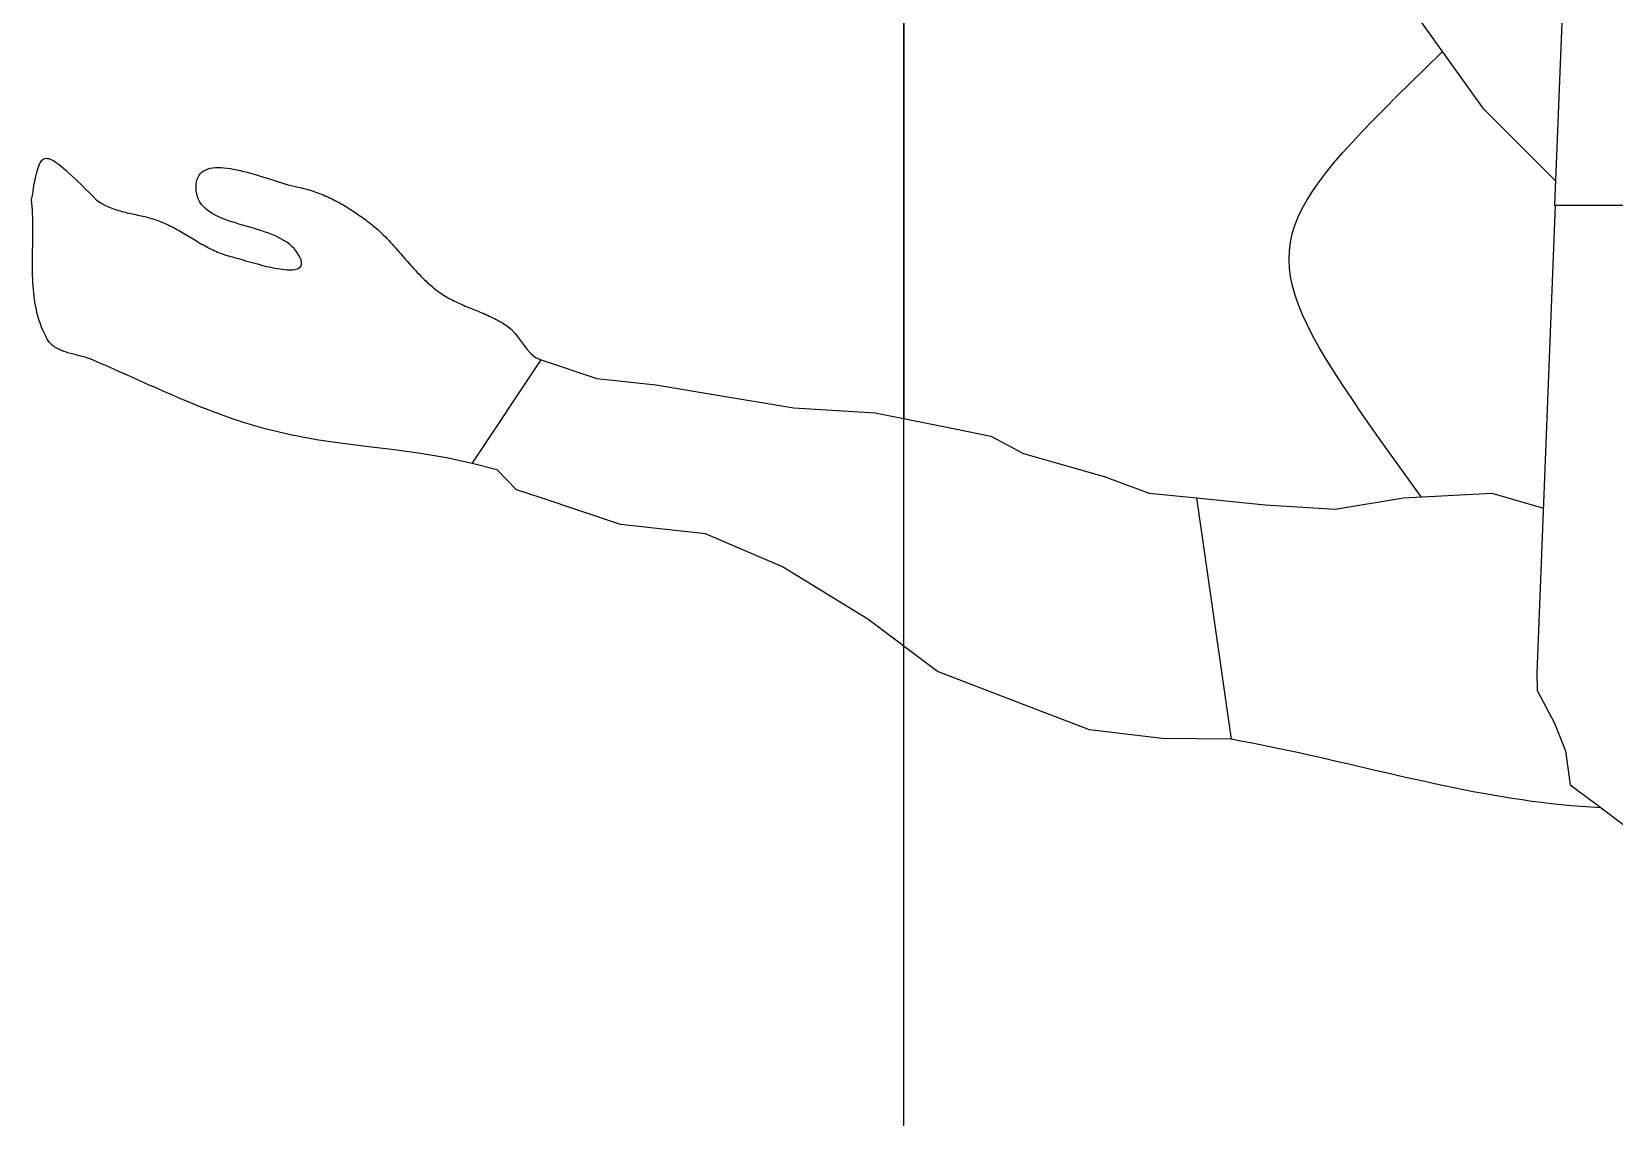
# Model space of a CAD drawing. Header units: millimetres. Extents: x -155 to 94595, y -3153 to 63413.
# Drawn here: x 88750.7 to 89230.1, y 37810.2 to 38139.3 of the extents above; entities that cross this region are included whole.
import ezdxf

# ---------------------------------------------------------------- set-up
doc = ezdxf.new("R2010")
doc.units = ezdxf.units.MM
doc.layers.add('int', color=185, linetype='Continuous')

msp = doc.modelspace()

# ---------------------------------------------------------------- linework, layer by layer
at = {"layer": 'int'}
for p, q in [((89014.86, 37736.99), (89014.86, 38716.99)), ((89014.86, 37736.99), (89014.86, 38716.99)), ((89215.148, 38165.166), (89212.008, 38086.673)), ((89190.55, 38115.778), (89163.665, 38153.417)), ((89014.86, 38150.146), (89014.86, 38021.971)), ((89172.619, 38127.917), (89178.067, 38133.254)), ((89168.374, 38123.743), (89172.619, 38127.917)), ((89160.586, 38115.994), (89164.363, 38119.773)), ((89164.363, 38119.773), (89168.374, 38123.743)), ((89157.043, 38112.391), (89160.586, 38115.994)), ((89190.55, 38115.778), (89190.55, 38115.778)), ((89212.302, 38094.025), (89190.55, 38115.778)), ((89153.734, 38108.951), (89157.043, 38112.391)), ((89147.811, 38102.507), (89150.656, 38105.661)), ((89150.656, 38105.661), (89153.734, 38108.951)), ((88753.791, 38100.222), (88754.075, 38100.482)), ((88754.075, 38100.482), (88754.38, 38100.675)), ((88754.38, 38100.675), (88754.708, 38100.802)), ((88754.708, 38100.802), (88755.061, 38100.863)), ((88755.061, 38100.863), (88755.441, 38100.857)), ((88755.441, 38100.857), (88755.85, 38100.785)), ((88755.85, 38100.785), (88756.29, 38100.647)), ((88756.29, 38100.647), (88756.763, 38100.442)), ((88756.763, 38100.442), (88757.272, 38100.17)), ((89145.198, 38099.474), (89147.811, 38102.507)), ((88751.85, 38094.906), (88752.035, 38095.762)), ((88752.035, 38095.762), (88752.223, 38096.551)), ((88752.223, 38096.551), (88752.416, 38097.273)), ((88752.416, 38097.273), (88752.616, 38097.93)), ((88752.616, 38097.93), (88752.825, 38098.521)), ((88752.825, 38098.521), (88753.045, 38099.046)), ((88753.045, 38099.046), (88753.278, 38099.504)), ((88753.278, 38099.504), (88753.526, 38099.896)), ((88753.526, 38099.896), (88753.791, 38100.222)), ((88757.272, 38100.17), (88757.817, 38099.832)), ((88757.817, 38099.832), (88758.401, 38099.427)), ((88758.401, 38099.427), (88759.026, 38098.956)), ((88759.026, 38098.956), (88759.694, 38098.418)), ((88759.694, 38098.418), (88760.407, 38097.814)), ((88760.407, 38097.814), (88761.168, 38097.142)), ((88761.168, 38097.142), (88761.977, 38096.405)), ((88761.977, 38096.405), (88762.837, 38095.6)), ((88801.129, 38095.18), (88801.47, 38095.768)), ((88801.47, 38095.768), (88801.879, 38096.282)), ((88801.879, 38096.282), (88802.351, 38096.723)), ((88802.351, 38096.723), (88802.883, 38097.096)), ((88802.883, 38097.096), (88803.473, 38097.404)), ((88803.473, 38097.404), (88804.117, 38097.65)), ((88804.117, 38097.65), (88804.812, 38097.836)), ((88804.812, 38097.836), (88805.555, 38097.967)), ((88805.555, 38097.967), (88806.342, 38098.045)), ((88806.342, 38098.045), (88807.17, 38098.073)), ((88807.17, 38098.073), (88808.037, 38098.055)), ((88808.037, 38098.055), (88808.938, 38097.994)), ((88808.938, 38097.994), (88809.87, 38097.894)), ((88809.87, 38097.894), (88810.831, 38097.756)), ((88810.831, 38097.756), (88811.817, 38097.585)), ((88811.817, 38097.585), (88812.825, 38097.384)), ((88812.825, 38097.384), (88813.852, 38097.155)), ((88813.852, 38097.155), (88814.894, 38096.902)), ((88814.894, 38096.902), (88815.948, 38096.629)), ((88815.948, 38096.629), (88817.012, 38096.337)), ((88817.012, 38096.337), (88818.081, 38096.032)), ((88818.081, 38096.032), (88819.152, 38095.715)), ((88819.152, 38095.715), (88820.223, 38095.39)), ((89140.664, 38093.723), (89142.816, 38096.551)), ((89142.816, 38096.551), (89145.198, 38099.474)), ((88750.901, 38089.642), (88751.101, 38090.827)), ((88751.101, 38090.827), (88751.293, 38091.945)), ((88751.293, 38091.945), (88751.481, 38092.998)), ((88751.481, 38092.998), (88751.666, 38093.985)), ((88751.666, 38093.985), (88751.85, 38094.906)), ((88762.837, 38095.6), (88763.75, 38094.728)), ((88763.75, 38094.728), (88764.718, 38093.79)), ((88764.718, 38093.79), (88765.743, 38092.785)), ((88765.743, 38092.785), (88766.828, 38091.713)), ((88766.828, 38091.713), (88767.973, 38090.574)), ((88800.499, 38092.014), (88800.54, 38092.934)), ((88800.548, 38091.005), (88800.499, 38092.014)), ((88800.54, 38092.934), (88800.661, 38093.766)), ((88800.695, 38090.062), (88800.548, 38091.005)), ((88800.661, 38093.766), (88800.858, 38094.514)), ((88800.858, 38094.514), (88801.129, 38095.18)), ((88820.223, 38095.39), (88821.29, 38095.06)), ((88821.29, 38095.06), (88822.35, 38094.728)), ((88822.35, 38094.728), (88823.4, 38094.398)), ((88823.4, 38094.398), (88824.436, 38094.072)), ((88824.436, 38094.072), (88825.455, 38093.754)), ((88825.455, 38093.754), (88826.455, 38093.447)), ((88826.455, 38093.447), (88827.431, 38093.154)), ((88827.431, 38093.154), (88828.38, 38092.879)), ((88828.38, 38092.879), (88829.3, 38092.624)), ((88829.3, 38092.624), (88830.187, 38092.393)), ((88830.187, 38092.393), (88831.038, 38092.188)), ((88831.038, 38092.188), (88831.85, 38092.014)), ((88831.85, 38092.014), (88832.439, 38091.891)), ((88832.439, 38091.891), (88833.026, 38091.757)), ((88833.026, 38091.757), (88833.61, 38091.613)), ((88833.61, 38091.613), (88834.191, 38091.459)), ((88834.191, 38091.459), (88834.769, 38091.295)), ((88834.769, 38091.295), (88835.345, 38091.122)), ((88835.345, 38091.122), (88835.918, 38090.94)), ((88835.918, 38090.94), (88836.487, 38090.748)), ((89137.049, 38088.297), (89138.742, 38090.976)), ((89138.742, 38090.976), (89140.664, 38093.723)), ((88750.692, 38088.391), (88750.901, 38089.642)), ((88750.794, 38087.322), (88750.692, 38088.391)), ((88750.877, 38086.249), (88750.794, 38087.322)), ((88750.943, 38085.17), (88750.877, 38086.249)), ((88767.973, 38090.574), (88769.181, 38089.368)), ((88769.181, 38089.368), (88770.454, 38088.095)), ((88770.885, 38087.783), (88770.454, 38088.095)), ((88771.325, 38087.488), (88770.885, 38087.783)), ((88771.772, 38087.208), (88771.325, 38087.488)), ((88772.226, 38086.943), (88771.772, 38087.208)), ((88772.687, 38086.693), (88772.226, 38086.943)), ((88773.154, 38086.456), (88772.687, 38086.693)), ((88773.628, 38086.232), (88773.154, 38086.456)), ((88774.108, 38086.02), (88773.628, 38086.232)), ((88800.933, 38089.183), (88800.695, 38090.062)), ((88801.258, 38088.363), (88800.933, 38089.183)), ((88801.666, 38087.6), (88801.258, 38088.363)), ((88802.151, 38086.889), (88801.666, 38087.6)), ((88802.711, 38086.229), (88802.151, 38086.889)), ((88803.339, 38085.614), (88802.711, 38086.229)), ((88836.487, 38090.748), (88837.054, 38090.548)), ((88837.054, 38090.548), (88837.619, 38090.339)), ((88837.619, 38090.339), (88838.18, 38090.122)), ((88838.18, 38090.122), (88838.739, 38089.897)), ((88838.739, 38089.897), (88839.294, 38089.663)), ((88839.294, 38089.663), (88839.847, 38089.422)), ((88839.847, 38089.422), (88840.397, 38089.174)), ((88840.397, 38089.174), (88840.945, 38088.918)), ((88840.945, 38088.918), (88841.489, 38088.656)), ((88841.489, 38088.656), (88842.031, 38088.386)), ((88842.031, 38088.386), (88842.57, 38088.11)), ((88842.57, 38088.11), (88843.106, 38087.828)), ((88843.106, 38087.828), (88843.639, 38087.54)), ((88843.639, 38087.54), (88844.169, 38087.246)), ((88844.169, 38087.246), (88844.696, 38086.946)), ((88844.696, 38086.946), (88845.221, 38086.64)), ((88845.221, 38086.64), (88845.743, 38086.33)), ((88845.743, 38086.33), (88846.262, 38086.014)), ((89135.585, 38085.672), (89137.049, 38088.297)), ((89212.245, 38086.672), (89206.681, 37944.959)), ((89212.008, 38086.673), (89234.147, 38086.673)), ((88750.993, 38084.088), (88750.943, 38085.17)), ((88751.029, 38083.002), (88750.993, 38084.088)), ((88751.053, 38081.912), (88751.029, 38083.002)), ((88751.066, 38080.82), (88751.053, 38081.912)), ((88774.593, 38085.82), (88774.108, 38086.02)), ((88775.083, 38085.63), (88774.593, 38085.82)), ((88775.578, 38085.451), (88775.083, 38085.63)), ((88776.078, 38085.28), (88775.578, 38085.451)), ((88776.582, 38085.119), (88776.078, 38085.28)), ((88777.09, 38084.965), (88776.582, 38085.119)), ((88777.601, 38084.818), (88777.09, 38084.965)), ((88778.116, 38084.678), (88777.601, 38084.818)), ((88778.633, 38084.543), (88778.116, 38084.678)), ((88779.153, 38084.413), (88778.633, 38084.543)), ((88779.675, 38084.288), (88779.153, 38084.413)), ((88780.199, 38084.166), (88779.675, 38084.288)), ((88780.724, 38084.047), (88780.199, 38084.166)), ((88781.251, 38083.93), (88780.724, 38084.047)), ((88781.778, 38083.814), (88781.251, 38083.93)), ((88782.305, 38083.699), (88781.778, 38083.814)), ((88782.833, 38083.584), (88782.305, 38083.699)), ((88783.361, 38083.468), (88782.833, 38083.584)), ((88783.888, 38083.351), (88783.361, 38083.468)), ((88784.414, 38083.231), (88783.888, 38083.351)), ((88784.939, 38083.109), (88784.414, 38083.231)), ((88785.463, 38082.983), (88784.939, 38083.109)), ((88785.984, 38082.852), (88785.463, 38082.983)), ((88786.504, 38082.716), (88785.984, 38082.852)), ((88787.021, 38082.575), (88786.504, 38082.716)), ((88787.534, 38082.427), (88787.021, 38082.575)), ((88788.045, 38082.272), (88787.534, 38082.427)), ((88788.552, 38082.109), (88788.045, 38082.272)), ((88789.055, 38081.937), (88788.552, 38082.109)), ((88789.554, 38081.755), (88789.055, 38081.937)), ((88790.048, 38081.564), (88789.554, 38081.755)), ((88790.048, 38081.564), (88790.603, 38081.336)), ((88790.603, 38081.336), (88791.153, 38081.098)), ((88804.031, 38085.043), (88803.339, 38085.614)), ((88804.783, 38084.511), (88804.031, 38085.043)), ((88805.59, 38084.015), (88804.783, 38084.511)), ((88806.447, 38083.552), (88805.59, 38084.015)), ((88807.35, 38083.118), (88806.447, 38083.552)), ((88808.295, 38082.711), (88807.35, 38083.118)), ((88809.276, 38082.326), (88808.295, 38082.711)), ((88810.289, 38081.96), (88809.276, 38082.326)), ((88811.329, 38081.61), (88810.289, 38081.96)), ((88812.393, 38081.273), (88811.329, 38081.61)), ((88813.474, 38080.945), (88812.393, 38081.273)), ((88846.262, 38086.014), (88846.778, 38085.694)), ((88846.778, 38085.694), (88847.291, 38085.37)), ((88847.291, 38085.37), (88847.802, 38085.041)), ((88847.802, 38085.041), (88848.309, 38084.707)), ((88848.309, 38084.707), (88848.814, 38084.37)), ((88848.814, 38084.37), (88849.316, 38084.03)), ((88849.316, 38084.03), (88849.815, 38083.686)), ((88849.815, 38083.686), (88850.311, 38083.339)), ((88850.311, 38083.339), (88850.805, 38082.989)), ((88850.805, 38082.989), (88851.295, 38082.636)), ((88851.295, 38082.636), (88851.783, 38082.281)), ((88851.783, 38082.281), (88852.268, 38081.923)), ((88852.268, 38081.923), (88852.75, 38081.564)), ((88852.75, 38081.564), (88853.352, 38081.102)), ((89133.343, 38080.531), (89134.35, 38083.088)), ((89134.35, 38083.088), (89135.585, 38085.672)), ((88751.041, 38076.428), (88751.056, 38077.529)), ((88751.056, 38077.529), (88751.066, 38078.627)), ((88751.07, 38079.724), (88751.066, 38080.82)), ((88751.066, 38078.627), (88751.07, 38079.724)), ((88791.153, 38081.098), (88791.699, 38080.85)), ((88791.699, 38080.85), (88792.241, 38080.593)), ((88792.241, 38080.593), (88792.78, 38080.328)), ((88792.78, 38080.328), (88793.316, 38080.055)), ((88793.316, 38080.055), (88793.848, 38079.776)), ((88793.848, 38079.776), (88794.378, 38079.49)), ((88794.378, 38079.49), (88794.906, 38079.199)), ((88794.906, 38079.199), (88795.431, 38078.902)), ((88795.431, 38078.902), (88795.955, 38078.601)), ((88795.955, 38078.601), (88796.477, 38078.297)), ((88796.477, 38078.297), (88796.997, 38077.99)), ((88796.997, 38077.99), (88797.517, 38077.68)), ((88797.517, 38077.68), (88798.035, 38077.369)), ((88798.035, 38077.369), (88798.554, 38077.056)), ((88798.554, 38077.056), (88799.072, 38076.743)), ((88799.072, 38076.743), (88799.59, 38076.431)), ((88814.569, 38080.623), (88813.474, 38080.945)), ((88815.674, 38080.303), (88814.569, 38080.623)), ((88816.782, 38079.982), (88815.674, 38080.303)), ((88817.891, 38079.657), (88816.782, 38079.982)), ((88818.994, 38079.325), (88817.891, 38079.657)), ((88820.089, 38078.981), (88818.994, 38079.325)), ((88821.169, 38078.622), (88820.089, 38078.981)), ((88822.231, 38078.246), (88821.169, 38078.622)), ((88823.269, 38077.849), (88822.231, 38078.246)), ((88824.28, 38077.427), (88823.269, 38077.849)), ((88825.259, 38076.977), (88824.28, 38077.427)), ((88826.2, 38076.496), (88825.259, 38076.977)), ((88827.1, 38075.98), (88826.2, 38076.496)), ((88853.352, 38081.102), (88853.944, 38080.629)), ((88853.944, 38080.629), (88854.525, 38080.145)), ((88854.525, 38080.145), (88855.098, 38079.65)), ((88855.098, 38079.65), (88855.661, 38079.145)), ((88855.661, 38079.145), (88856.217, 38078.631)), ((88856.217, 38078.631), (88856.765, 38078.109)), ((88856.765, 38078.109), (88857.305, 38077.578)), ((88857.305, 38077.578), (88857.84, 38077.04)), ((88857.84, 38077.04), (88858.368, 38076.496)), ((88858.368, 38076.496), (88858.891, 38075.946)), ((89132.009, 38075.444), (89132.563, 38077.988)), ((89132.563, 38077.988), (89133.343, 38080.531)), ((88750.951, 38070.924), (88750.966, 38072.024)), ((88750.966, 38072.024), (88750.984, 38073.125)), ((88750.984, 38073.125), (88751.003, 38074.226)), ((88751.003, 38074.226), (88751.023, 38075.327)), ((88751.023, 38075.327), (88751.041, 38076.428)), ((88799.59, 38076.431), (88800.108, 38076.12)), ((88800.108, 38076.12), (88800.627, 38075.81)), ((88800.627, 38075.81), (88801.146, 38075.502)), ((88801.146, 38075.502), (88801.667, 38075.198)), ((88801.667, 38075.198), (88802.189, 38074.897)), ((88802.189, 38074.897), (88802.713, 38074.6)), ((88802.713, 38074.6), (88803.239, 38074.309)), ((88803.239, 38074.309), (88803.766, 38074.023)), ((88803.766, 38074.023), (88804.297, 38073.743)), ((88804.297, 38073.743), (88804.83, 38073.47)), ((88804.83, 38073.47), (88805.366, 38073.205)), ((88805.366, 38073.205), (88805.905, 38072.948)), ((88805.905, 38072.948), (88806.448, 38072.699)), ((88806.448, 38072.699), (88806.994, 38072.461)), ((88806.994, 38072.461), (88807.545, 38072.232)), ((88807.545, 38072.232), (88808.1, 38072.015)), ((88808.1, 38072.015), (88808.659, 38071.809)), ((88808.659, 38071.809), (88809.224, 38071.615)), ((88827.954, 38075.426), (88827.1, 38075.98)), ((88828.757, 38074.83), (88827.954, 38075.426)), ((88829.505, 38074.19), (88828.757, 38074.83)), ((88830.192, 38073.502), (88829.505, 38074.19)), ((88830.815, 38072.762), (88830.192, 38073.502)), ((88831.369, 38071.967), (88830.815, 38072.762)), ((88831.85, 38071.114), (88831.369, 38071.967)), ((88858.891, 38075.946), (88859.409, 38075.39)), ((88859.409, 38075.39), (88859.923, 38074.829)), ((88859.923, 38074.829), (88860.434, 38074.265)), ((88860.434, 38074.265), (88860.941, 38073.696)), ((88860.941, 38073.696), (88861.446, 38073.125)), ((88861.446, 38073.125), (88861.948, 38072.552)), ((88861.948, 38072.552), (88862.45, 38071.977)), ((88862.45, 38071.977), (88862.95, 38071.402)), ((89131.581, 38070.303), (89131.682, 38072.888)), ((89131.682, 38072.888), (89132.009, 38075.444)), ((88750.936, 38068.728), (88750.941, 38069.825)), ((88750.94, 38067.633), (88750.936, 38068.728)), ((88750.953, 38066.54), (88750.94, 38067.633)), ((88750.941, 38069.825), (88750.951, 38070.924)), ((88809.224, 38071.615), (88809.793, 38071.434)), ((88809.793, 38071.434), (88810.368, 38071.267)), ((88810.368, 38071.267), (88810.949, 38071.114)), ((88810.949, 38071.114), (88811.493, 38070.974)), ((88811.493, 38070.974), (88812.08, 38070.817)), ((88812.08, 38070.817), (88812.704, 38070.645)), ((88812.704, 38070.645), (88813.363, 38070.46)), ((88813.363, 38070.46), (88814.054, 38070.264)), ((88814.054, 38070.264), (88814.772, 38070.059)), ((88814.772, 38070.059), (88815.515, 38069.847)), ((88815.515, 38069.847), (88816.28, 38069.629)), ((88816.28, 38069.629), (88817.062, 38069.409)), ((88817.062, 38069.409), (88817.858, 38069.187)), ((88817.858, 38069.187), (88818.665, 38068.966)), ((88818.665, 38068.966), (88819.48, 38068.748)), ((88819.48, 38068.748), (88820.299, 38068.534)), ((88820.299, 38068.534), (88821.119, 38068.327)), ((88821.119, 38068.327), (88821.936, 38068.129)), ((88821.936, 38068.129), (88822.746, 38067.941)), ((88822.746, 38067.941), (88823.547, 38067.766)), ((88823.547, 38067.766), (88824.336, 38067.606)), ((88824.336, 38067.606), (88825.108, 38067.462)), ((88825.108, 38067.462), (88825.86, 38067.337)), ((88825.86, 38067.337), (88826.588, 38067.232)), ((88826.588, 38067.232), (88827.291, 38067.15)), ((88827.291, 38067.15), (88827.963, 38067.093)), ((88827.963, 38067.093), (88828.602, 38067.061)), ((88828.602, 38067.061), (88829.204, 38067.059)), ((88829.204, 38067.059), (88829.765, 38067.086)), ((88829.765, 38067.086), (88830.283, 38067.146)), ((88830.283, 38067.146), (88830.754, 38067.241)), ((88830.754, 38067.241), (88831.175, 38067.372)), ((88831.175, 38067.372), (88831.541, 38067.541)), ((88831.541, 38067.541), (88831.85, 38067.75)), ((88832.122, 38070.511), (88831.85, 38071.114)), ((88831.85, 38067.75), (88832.098, 38068.002)), ((88832.098, 38068.002), (88832.283, 38068.298)), ((88832.31, 38069.964), (88832.122, 38070.511)), ((88832.283, 38068.298), (88832.399, 38068.64)), ((88832.416, 38069.471), (88832.31, 38069.964)), ((88832.399, 38068.64), (88832.445, 38069.03)), ((88832.445, 38069.03), (88832.416, 38069.471)), ((88862.95, 38071.402), (88863.451, 38070.826)), ((88863.451, 38070.826), (88863.951, 38070.25)), ((88863.951, 38070.25), (88864.452, 38069.675)), ((88864.452, 38069.675), (88864.955, 38069.102)), ((88864.955, 38069.102), (88865.46, 38068.531)), ((88865.46, 38068.531), (88865.967, 38067.963)), ((88865.967, 38067.963), (88866.478, 38067.398)), ((88866.478, 38067.398), (88866.992, 38066.837)), ((89131.704, 38067.678), (89131.581, 38070.303)), ((89132.053, 38064.999), (89131.704, 38067.678)), ((88750.977, 38065.451), (88750.953, 38066.54)), ((88751.014, 38064.364), (88750.977, 38065.451)), ((88751.064, 38063.282), (88751.014, 38064.364)), ((88751.13, 38062.204), (88751.064, 38063.282)), ((88751.213, 38061.13), (88751.13, 38062.204)), ((88866.992, 38066.837), (88867.51, 38066.282)), ((88867.51, 38066.282), (88868.033, 38065.731)), ((88868.033, 38065.731), (88868.561, 38065.187)), ((88868.561, 38065.187), (88869.096, 38064.649)), ((88869.096, 38064.649), (88869.636, 38064.119)), ((88869.636, 38064.119), (88870.184, 38063.596)), ((88870.184, 38063.596), (88870.74, 38063.082)), ((88870.74, 38063.082), (88871.303, 38062.577)), ((88871.303, 38062.577), (88871.876, 38062.083)), ((88871.876, 38062.083), (88872.457, 38061.598)), ((89132.625, 38062.252), (89132.053, 38064.999)), ((89133.421, 38059.423), (89132.625, 38062.252)), ((88751.314, 38060.061), (88751.213, 38061.13)), ((88751.436, 38058.998), (88751.314, 38060.061)), ((88751.58, 38057.941), (88751.436, 38058.998)), ((88751.747, 38056.89), (88751.58, 38057.941)), ((88872.457, 38061.598), (88873.049, 38061.125)), ((88873.049, 38061.125), (88873.651, 38060.663)), ((88873.651, 38060.663), (88874.135, 38060.309)), ((88874.135, 38060.309), (88874.627, 38059.967)), ((88874.627, 38059.967), (88875.125, 38059.637)), ((88875.125, 38059.637), (88875.63, 38059.317)), ((88875.63, 38059.317), (88876.141, 38059.008)), ((88876.141, 38059.008), (88876.657, 38058.709)), ((88876.657, 38058.709), (88877.179, 38058.418)), ((88877.179, 38058.418), (88877.707, 38058.137)), ((88877.707, 38058.137), (88878.238, 38057.863)), ((88878.238, 38057.863), (88878.774, 38057.596)), ((88878.774, 38057.596), (88879.314, 38057.336)), ((88879.314, 38057.336), (88879.858, 38057.081)), ((89134.44, 38056.499), (89133.421, 38059.423)), ((88751.939, 38055.845), (88751.747, 38056.89)), ((88752.157, 38054.808), (88751.939, 38055.845)), ((88752.403, 38053.778), (88752.157, 38054.808)), ((88752.679, 38052.756), (88752.403, 38053.778)), ((88752.985, 38051.743), (88752.679, 38052.756)), ((88879.858, 38057.081), (88880.404, 38056.833)), ((88880.404, 38056.833), (88880.954, 38056.589)), ((88880.954, 38056.589), (88881.506, 38056.349)), ((88881.506, 38056.349), (88882.06, 38056.112)), ((88882.06, 38056.112), (88882.616, 38055.879)), ((88882.616, 38055.879), (88883.173, 38055.647)), ((88883.173, 38055.647), (88883.731, 38055.418)), ((88883.731, 38055.418), (88884.29, 38055.189)), ((88884.29, 38055.189), (88884.849, 38054.961)), ((88884.849, 38054.961), (88885.408, 38054.732)), ((88885.408, 38054.732), (88885.967, 38054.503)), ((88885.967, 38054.503), (88886.525, 38054.272)), ((88886.525, 38054.272), (88887.082, 38054.039)), ((88887.082, 38054.039), (88887.637, 38053.804)), ((88887.637, 38053.804), (88888.19, 38053.565)), ((88888.19, 38053.565), (88888.741, 38053.322)), ((88888.741, 38053.322), (88889.29, 38053.075)), ((88889.29, 38053.075), (88889.835, 38052.822)), ((88889.835, 38052.822), (88890.378, 38052.564)), ((88890.378, 38052.564), (88890.916, 38052.299)), ((89135.681, 38053.466), (89134.44, 38056.499)), ((89137.145, 38050.311), (89135.681, 38053.466)), ((88753.325, 38050.739), (88752.985, 38051.743)), ((88753.698, 38049.743), (88753.325, 38050.739)), ((88754.108, 38048.757), (88753.698, 38049.743)), ((88754.554, 38047.782), (88754.108, 38048.757)), ((88755.04, 38046.817), (88754.554, 38047.782)), ((88890.916, 38052.299), (88891.45, 38052.027)), ((88891.45, 38052.027), (88891.98, 38051.747)), ((88891.98, 38051.747), (88892.506, 38051.46)), ((88892.506, 38051.46), (88893.026, 38051.163)), ((88893.026, 38051.163), (88893.54, 38050.857)), ((88893.54, 38050.857), (88894.049, 38050.54)), ((88894.049, 38050.54), (88894.551, 38050.213)), ((88894.551, 38050.213), (88895.986, 38049.042)), ((88895.986, 38049.042), (88897.25, 38047.647)), ((89138.83, 38047.02), (89137.145, 38050.311)), ((88755.207, 38046.435), (88755.04, 38046.817)), ((88755.393, 38046.073), (88755.207, 38046.435)), ((88755.599, 38045.73), (88755.393, 38046.073)), ((88755.823, 38045.405), (88755.599, 38045.73)), ((88756.064, 38045.098), (88755.823, 38045.405)), ((88756.322, 38044.808), (88756.064, 38045.098)), ((88756.596, 38044.533), (88756.322, 38044.808)), ((88756.885, 38044.274), (88756.596, 38044.533)), ((88757.188, 38044.03), (88756.885, 38044.274)), ((88757.505, 38043.799), (88757.188, 38044.03)), ((88757.835, 38043.582), (88757.505, 38043.799)), ((88758.176, 38043.377), (88757.835, 38043.582)), ((88758.529, 38043.183), (88758.176, 38043.377)), ((88758.893, 38043), (88758.529, 38043.183)), ((88759.266, 38042.828), (88758.893, 38043)), ((88897.25, 38047.647), (88898.411, 38046.12)), ((88898.411, 38046.12), (88899.535, 38044.554)), ((88899.535, 38044.554), (88900.689, 38043.043)), ((88900.689, 38043.043), (88901.94, 38041.679)), ((89140.736, 38043.579), (89138.83, 38047.02)), ((89142.862, 38039.976), (89140.736, 38043.579)), ((88759.648, 38042.664), (88759.266, 38042.828)), ((88760.039, 38042.51), (88759.648, 38042.664)), ((88760.436, 38042.363), (88760.039, 38042.51)), ((88760.841, 38042.223), (88760.436, 38042.363)), ((88761.251, 38042.089), (88760.841, 38042.223)), ((88761.667, 38041.962), (88761.251, 38042.089)), ((88762.087, 38041.839), (88761.667, 38041.962)), ((88762.51, 38041.72), (88762.087, 38041.839)), ((88762.937, 38041.604), (88762.51, 38041.72)), ((88763.365, 38041.491), (88762.937, 38041.604)), ((88763.795, 38041.38), (88763.365, 38041.491)), ((88764.225, 38041.27), (88763.795, 38041.38)), ((88764.655, 38041.16), (88764.225, 38041.27)), ((88765.084, 38041.05), (88764.655, 38041.16)), ((88765.511, 38040.939), (88765.084, 38041.05)), ((88765.935, 38040.826), (88765.511, 38040.939)), ((88766.357, 38040.71), (88765.935, 38040.826)), ((88766.774, 38040.591), (88766.357, 38040.71)), ((88767.186, 38040.467), (88766.774, 38040.591)), ((88767.593, 38040.339), (88767.186, 38040.467)), ((88767.993, 38040.205), (88767.593, 38040.339)), ((88768.386, 38040.065), (88767.993, 38040.205)), ((88768.771, 38039.918), (88768.386, 38040.065)), ((88769.148, 38039.763), (88768.771, 38039.918)), ((88770.473, 38039.192), (88769.148, 38039.763)), ((88771.798, 38038.617), (88770.473, 38039.192)), ((88773.121, 38038.039), (88771.798, 38038.617)), ((88884.101, 38008.412), (88905.002, 38039.763)), ((88901.94, 38041.679), (88903.355, 38040.555)), ((88903.355, 38040.555), (88905.002, 38039.763)), ((88905.002, 38039.763), (88921.874, 38034.139)), ((89145.208, 38036.196), (89142.862, 38039.976)), ((88774.444, 38037.457), (88773.121, 38038.039)), ((88775.766, 38036.872), (88774.444, 38037.457)), ((88777.087, 38036.286), (88775.766, 38036.872)), ((88778.408, 38035.697), (88777.087, 38036.286)), ((88779.728, 38035.108), (88778.408, 38035.697)), ((88781.048, 38034.517), (88779.728, 38035.108)), ((88782.369, 38033.927), (88781.048, 38034.517)), ((88783.689, 38033.336), (88782.369, 38033.927)), ((88785.01, 38032.746), (88783.689, 38033.336)), ((88921.874, 38034.139), (88939.731, 38032.233)), ((89147.773, 38032.225), (89145.208, 38036.196)), ((88786.332, 38032.158), (88785.01, 38032.746)), ((88787.654, 38031.571), (88786.332, 38032.158)), ((88788.977, 38030.986), (88787.654, 38031.571)), ((88790.301, 38030.404), (88788.977, 38030.986)), ((88791.626, 38029.825), (88790.301, 38030.404)), ((88792.953, 38029.249), (88791.626, 38029.825)), ((88794.281, 38028.678), (88792.953, 38029.249)), ((88795.611, 38028.111), (88794.281, 38028.678)), ((88939.731, 38032.233), (88957.253, 38029.312)), ((88957.253, 38029.312), (88981.551, 38025.263)), ((89150.557, 38028.05), (89147.773, 38032.225)), ((88796.942, 38027.55), (88795.611, 38028.111)), ((88798.276, 38026.994), (88796.942, 38027.55)), ((88799.611, 38026.444), (88798.276, 38026.994)), ((88800.949, 38025.9), (88799.611, 38026.444)), ((88802.289, 38025.364), (88800.949, 38025.9)), ((88803.632, 38024.835), (88802.289, 38025.364)), ((88804.978, 38024.314), (88803.632, 38024.835)), ((88806.326, 38023.801), (88804.978, 38024.314)), ((88807.678, 38023.298), (88806.326, 38023.801)), ((88981.551, 38025.263), (89006.246, 38023.694)), ((89153.559, 38023.659), (89150.557, 38028.05)), ((88809.033, 38022.803), (88807.678, 38023.298)), ((88810.391, 38022.319), (88809.033, 38022.803)), ((88811.753, 38021.846), (88810.391, 38022.319)), ((88813.119, 38021.383), (88811.753, 38021.846)), ((88814.488, 38020.931), (88813.119, 38021.383)), ((88815.862, 38020.492), (88814.488, 38020.931)), ((88817.239, 38020.065), (88815.862, 38020.492)), ((88818.621, 38019.65), (88817.239, 38020.065)), ((88820.008, 38019.249), (88818.621, 38019.65)), ((88821.399, 38018.862), (88820.008, 38019.249)), ((89006.246, 38023.694), (89030.405, 38018.862)), ((89156.779, 38019.036), (89153.559, 38023.659)), ((89160.216, 38014.168), (89156.779, 38019.036)), ((88829.124, 38017.022), (88821.399, 38018.862)), ((88836.936, 38015.598), (88829.124, 38017.022)), ((88844.807, 38014.459), (88836.936, 38015.598)), ((88852.71, 38013.473), (88844.807, 38014.459)), ((89030.405, 38018.862), (89041.221, 38016.699)), ((89041.221, 38016.699), (89051.163, 38011.438)), ((89163.87, 38009.042), (89160.216, 38014.168)), ((88860.618, 38012.507), (88852.71, 38013.473)), ((88868.504, 38011.429), (88860.618, 38012.507)), ((88876.341, 38010.108), (88868.504, 38011.429)), ((88884.101, 38008.412), (88876.341, 38010.108)), ((89051.163, 38011.438), (89061.756, 38008.412)), ((88891.688, 38006.515), (88884.101, 38008.412)), ((88897.6, 38000.429), (88891.688, 38006.515)), ((89061.756, 38008.412), (89075.567, 38004.466)), ((89167.74, 38003.645), (89163.87, 38009.042)), ((88905.002, 37997.961), (88897.6, 38000.429)), ((89075.567, 38004.466), (89089.241, 37999.393)), ((89171.622, 37998.243), (89167.74, 38003.645)), ((88929.064, 37989.941), (88905.002, 37997.961)), ((89089.241, 37999.393), (89103.557, 37997.961)), ((89103.557, 37997.961), (89114.008, 37924.809)), ((89103.557, 37997.961), (89124.371, 37995.88)), ((89124.371, 37995.88), (89145.596, 37994.518)), ((89145.596, 37994.518), (89166.259, 37997.961)), ((89166.259, 37997.961), (89193.002, 37999.377)), ((89193.002, 37999.377), (89193.002, 37999.377)), ((89193.002, 37999.377), (89208.623, 37994.805)), ((88954.813, 37987.064), (88929.064, 37989.941)), ((88978.154, 37977.061), (88954.813, 37987.064)), ((89003.995, 37961.197), (88978.154, 37977.061)), ((89025.043, 37945.361), (89003.995, 37961.197)), ((89051.306, 37935.26), (89025.043, 37945.361)), ((89206.681, 37944.959), (89206.718, 37939.56)), ((89206.718, 37939.56), (89206.718, 37939.56)), ((89206.718, 37939.56), (89212.008, 37929.686)), ((89071.15, 37927.627), (89051.306, 37935.26)), ((89212.008, 37929.686), (89215.353, 37921.324)), ((89093.141, 37925.03), (89071.15, 37927.627)), ((89114.008, 37924.809), (89093.141, 37925.03)), ((89116.956, 37924.277), (89114.008, 37924.809)), ((89119.903, 37923.722), (89116.956, 37924.277)), ((89122.846, 37923.147), (89119.903, 37923.722)), ((89125.787, 37922.553), (89122.846, 37923.147)), ((89128.727, 37921.942), (89125.787, 37922.553)), ((89131.664, 37921.317), (89128.727, 37921.942)), ((89134.599, 37920.677), (89131.664, 37921.317)), ((89137.534, 37920.026), (89134.599, 37920.677)), ((89140.467, 37919.366), (89137.534, 37920.026)), ((89143.398, 37918.697), (89140.467, 37919.366)), ((89146.33, 37918.023), (89143.398, 37918.697)), ((89215.353, 37921.324), (89216.754, 37911.032)), ((89149.26, 37917.344), (89146.33, 37918.023)), ((89152.19, 37916.662), (89149.26, 37917.344)), ((89155.121, 37915.98), (89152.19, 37916.662)), ((89158.051, 37915.298), (89155.121, 37915.98)), ((89160.981, 37914.62), (89158.051, 37915.298)), ((89163.912, 37913.946), (89160.981, 37914.62)), ((89166.844, 37913.278), (89163.912, 37913.946)), ((89169.776, 37912.619), (89166.844, 37913.278)), ((89172.71, 37911.969), (89169.776, 37912.619)), ((89175.645, 37911.332), (89172.71, 37911.969)), ((89178.582, 37910.708), (89175.645, 37911.332)), ((89181.521, 37910.099), (89178.582, 37910.708)), ((89184.461, 37909.507), (89181.521, 37910.099)), ((89187.404, 37908.934), (89184.461, 37909.507)), ((89190.349, 37908.382), (89187.404, 37908.934)), ((89216.754, 37911.032), (89224.084, 37905.534)), ((89193.297, 37907.853), (89190.349, 37908.382)), ((89196.248, 37907.348), (89193.297, 37907.853)), ((89199.202, 37906.869), (89196.248, 37907.348)), ((89202.16, 37906.418), (89199.202, 37906.869)), ((89205.12, 37905.996), (89202.16, 37906.418)), ((89208.085, 37905.606), (89205.12, 37905.996)), ((89211.054, 37905.25), (89208.085, 37905.606)), ((89214.026, 37904.928), (89211.054, 37905.25)), ((89217.004, 37904.643), (89214.026, 37904.928)), ((89219.986, 37904.397), (89217.004, 37904.643)), ((89222.972, 37904.192), (89219.986, 37904.397)), ((89225.964, 37904.028), (89222.972, 37904.192)), ((89224.084, 37905.534), (89234.355, 37897.831)), ((89226.1, 37904.023), (89225.964, 37904.028))]:
    msp.add_line(p, q, dxfattribs=at)

doc.saveas('drawing.dxf')
